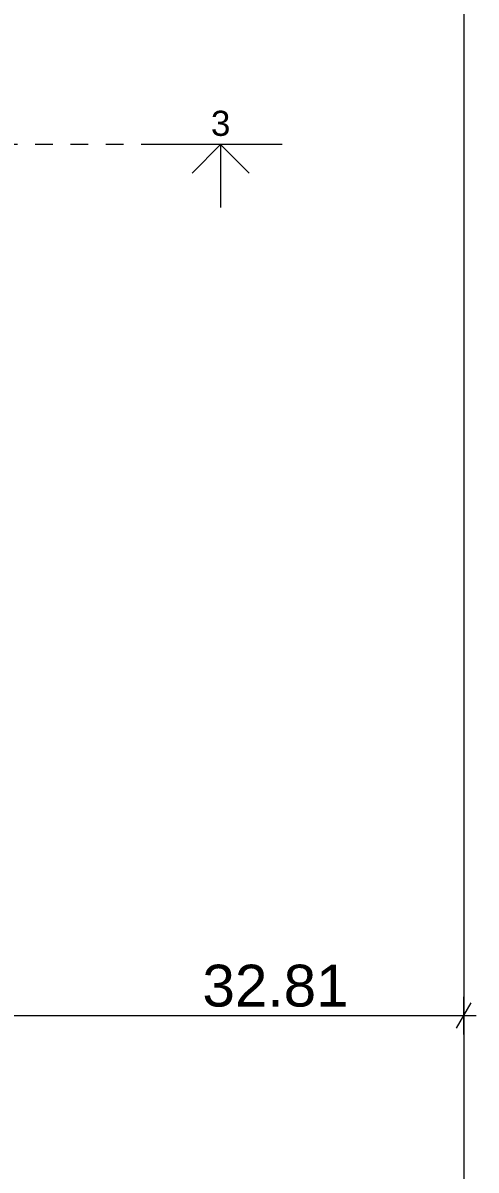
# Model space of a CAD drawing. Header units: millimetres. Extents: x 475206255 to 476720147, y 4620882299 to 4621447368.
# Drawn here: x 475299937 to 475305355, y 4621043981 to 4621057684 of the extents above; entities that cross this region are included whole.
import ezdxf

# ---------------------------------------------------------------- set-up
doc = ezdxf.new("R2010")
doc.units = ezdxf.units.MM
doc.header["$MEASUREMENT"] = 0
doc.linetypes.add('Dashed', pattern=[423.333333, 211.666667, -211.666667])
for name, color, linetype, lineweight in [('New_._Pen_No__1', 1, 'Continuous', 0), ('New_shenobebi_Pen_No__1', 1, 'Continuous', 0), ('New_Structural - Bearing_Pen_No__1', 1, 'Continuous', 0), ('zoma_Pen_No__1', 1, 'Continuous', 0)]:
    doc.layers.add(name, color=color, linetype=linetype, lineweight=lineweight)
doc.layers.add('zoma', color=7, linetype='Continuous')
doc.styles.add('GENERATED_STYLE_1', font='arial.ttf')
doc.styles.add('GENERATED_STYLE_2', font='arial.ttf')
doc.linetypes.add('Break', pattern='A,0,[1,9.10.saxli 29.041.Shx,S=15.679026,R=0,X=0,Y=0],-1975.557214,0', length=1975.557214)
doc.dimstyles.new('GENERATED_STYLE__12', dxfattribs={"dimtxt": 500, "dimasz": 228, "dimexe": 0.18, "dimexo": 3, "dimgap": 0, "dimtad": 1, "dimtih": 1, "dimtoh": 1, "dimlfac": 0.001, "dimzin": 0, "dimdsep": 46, "dimtxsty": 'GENERATED_STYLE_2', "dimblk": 'ARROWHEAD_2', "dimblk1": 'ARROWHEAD_2', "dimblk2": 'ARROWHEAD_2', "dimcen": 0.09, "dimclrd": 1, "dimclre": 1, "dimclrt": 1, "dimadec": 0, "dimazin": 0, "dimtfac": 1, "dimtdec": 4, "dimtmove": 2, "dimatfit": 3, "dimfxl": 1, "dimtolj": 1, "dimtzin": 0, "dimarcsym": 0})

# ---------------------------------------------------------------- blocks, each defined once
blk = doc.blocks.new('*D1025', base_point=(475826096, 4621095193))
at = {"layer": 'zoma_Pen_No__1', "color": 1, "linetype": 'Continuous', "lineweight": 0, "transparency": 16777216}
for p, q in [((475295519, 4621045602), (475295519, 4621046052)), ((475305208, 4621045602), (475305208, 4621046052)), ((475295606, 4621045977), (475295433, 4621045677)), ((475305121, 4621045677), (475305295, 4621045977)), ((475295373, 4621045827), (475295519, 4621045827)), ((475295519, 4621045827), (475305208, 4621045827)), ((475305208, 4621045827), (475305355, 4621045827))]:
    blk.add_line(p, q, dxfattribs=at)
at = {"layer": 'zoma_Pen_No__1', "color": 1, "lineweight": 0, "transparency": 16777216, "insert": (475302083, 4621045927), "char_height": 500, "attachment_point": 7, "style": 'GENERATED_STYLE_2'}
blk.add_mtext('\\A1;{\\pql;\\fArial|b0|i0|c204|p0;\\W1.000000;32.81}', dxfattribs=at)
blk = doc.blocks.new('ARROWHEAD_2')
at = {"color": 0, "linetype": 'Continuous', "lineweight": 0}
for p, q in [((-0.378, -0.655), (0.378, 0.655)), ((0, 0), (-1, 0))]:
    blk.add_line(p, q, dxfattribs=at)

msp = doc.modelspace()

# ---------------------------------------------------------------- linework, layer by layer
at = {"layer": 'New_shenobebi_Pen_No__1', "color": 1, "linetype": 'Dashed', "lineweight": 0}
msp.add_lwpolyline([(475301564.066, 4621056232.025), (475228392.998, 4621056232.025)], dxfattribs=at)
at = {"layer": 'New_shenobebi_Pen_No__1', "color": 1, "linetype": 'Continuous', "lineweight": 0}
for points in [[(475303037.813, 4621056232.025), (475301564.066, 4621056232.025)], [(475302300.94, 4621056232.025), (475301959.795, 4621055890.88)], [(475302300.94, 4621056232.025), (475302300.94, 4621055479.027)], [(475302300.94, 4621056232.025), (475302642.085, 4621055890.88)]]:
    msp.add_lwpolyline(points, dxfattribs=at)
at = {"layer": 'New_Structural - Bearing_Pen_No__1', "color": 1, "linetype": 'Break', "lineweight": 0}
msp.add_line((475305207.994, 4621079379.374), (475305207.994, 4621035393.704), dxfattribs=at)

# ---------------------------------------------------------------- texts
at = {"layer": 'New_._Pen_No__1', "color": 1, "linetype": 'Continuous', "lineweight": 0, "insert": (475302300.94, 4621056634.883), "char_height": 300, "attachment_point": 2, "style": 'GENERATED_STYLE_1'}
msp.add_mtext('\\A1;{\\pqc;\\fArial|b0|i0|c204|p0;\\W1.000000;3}', dxfattribs=at)

# ---------------------------------------------------------------- dimensions: what is measured, and where the dimension line sits
at = {"layer": 'zoma', "color": 1, "linetype": 'Continuous', "lineweight": 0}
dim = msp.add_linear_dim(base=(475305207.994, 4621045826.696), p1=(475295519.376, 4621045826.696), p2=(475305207.994, 4621045733.224), text='32.81', dimstyle='GENERATED_STYLE__12', dxfattribs=at)
dim.commit()
dim.dimension.update_dxf_attribs({"geometry": '*D1025', "text_midpoint": (475302920.603, 4621046176.696), "dimtype": 160})

doc.saveas('drawing.dxf')
